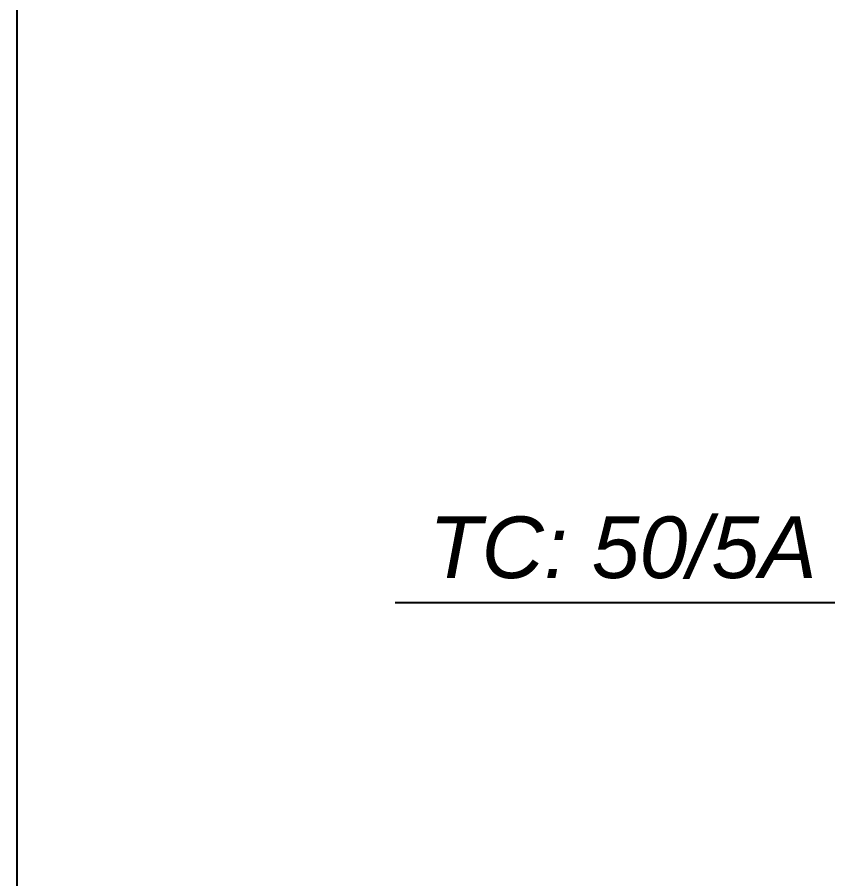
# Model space of a CAD drawing. Header units: millimetres. Extents: x 0 to 840, y -1485 to 297.
# Drawn here: x 47.05 to 70.71, y -697.43 to -672.27 of the extents above; entities that cross this region are included whole.
import ezdxf

# ---------------------------------------------------------------- set-up
doc = ezdxf.new("R2010")
doc.units = ezdxf.units.MM
doc.layers.add('L_COTAS', color=2, linetype='Continuous')
doc.styles.add('TEXTOS', font='ariali.ttf')
doc.dimstyles.new('FLECHA_ESC50', dxfattribs={"dimscale": 0.05, "dimtxt": 1.8, "dimasz": 2, "dimexe": 2, "dimexo": 4, "dimgap": 1, "dimtad": 1, "dimzin": 4, "dimdsep": 46, "dimtxsty": 'TEXTOS', "dimcen": 0, "dimclrd": 256, "dimclre": 256, "dimclrt": 2, "dimadec": 0, "dimazin": 0, "dimtfac": 1, "dimtdec": 4, "dimtmove": 1, "dimatfit": 3, "dimfxl": 1, "dimtvp": 1, "dimtolj": 1, "dimtzin": 0, "dimarcsym": 0})

msp = doc.modelspace()

# ---------------------------------------------------------------- linework, layer by layer
at = {"color": 5}
msp.add_lwpolyline([(47.0481, -636.5401), (119.4281, -636.5401), (119.4281, -828.9201), (47.0481, -828.9201)], close=True, dxfattribs=at)

# ---------------------------------------------------------------- texts
at = {"layer": 'L_COTAS', "insert": (70.3864, -687.765), "char_height": 1.8, "attachment_point": 6, "style": 'TEXTOS'}
msp.add_mtext('TC: 50/5A', dxfattribs=at)

# ---------------------------------------------------------------- leaders
at = {"layer": 'L_COTAS'}
for points in [[(83.2381, -672.7301), (77.3521, -667.7387), (62.838, -667.7387)], [(74.2381, -694.0036), (70.9934, -689.3756), (58.0826, -689.3756)]]:
    msp.add_leader(points, dimstyle='FLECHA_ESC50', override={"dimasz": 30, "dimgap": 1, "dimtad": 1}, dxfattribs=at)

doc.saveas('drawing.dxf')
